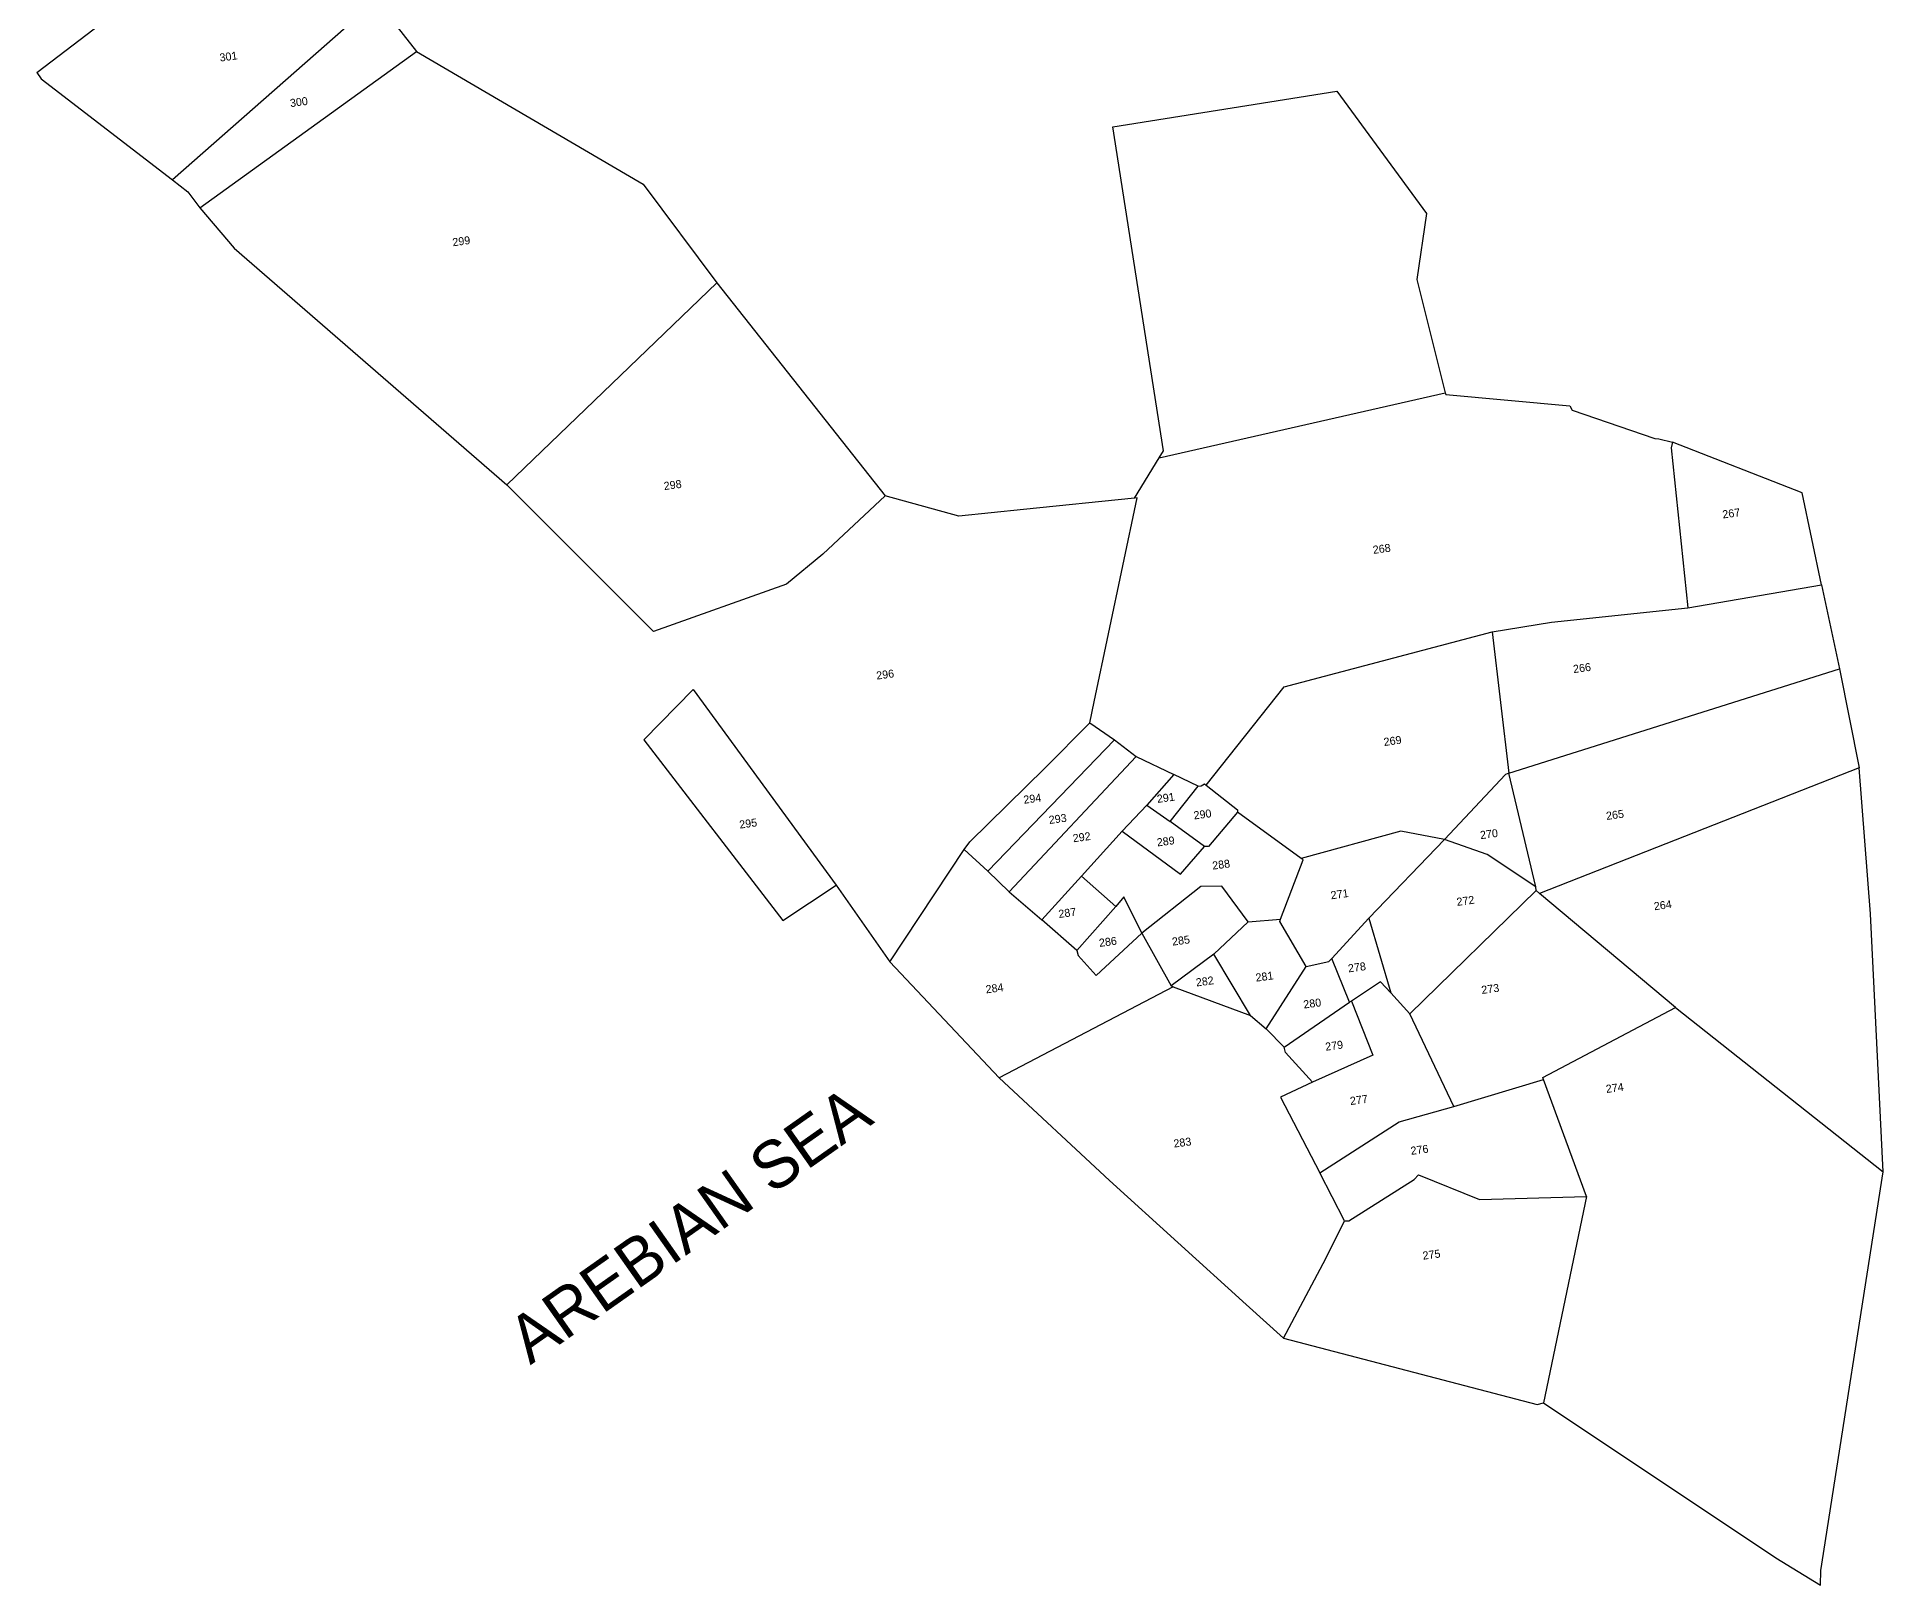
# Model space of a CAD drawing. Header units: metres. Extents: x 318393 to 319412, y 1868341 to 1869380.
# Drawn here: x 318903 to 319412, y 1868341 to 1868768 of the extents above; entities that cross this region are included whole.
import ezdxf

# ---------------------------------------------------------------- set-up
doc = ezdxf.new("R2010")
doc.units = ezdxf.units.M
doc.header["$LTSCALE"] = 0.3
doc.header["$MEASUREMENT"] = 0
for name, color, linetype in [('OFF', 1, 'CONTINUOUS'), ('POLY_PARCEL', 6, 'CONTINUOUS'), ('TEXT_MAPOUT', 7, 'CONTINUOUS'), ('TEXT_PARCEL', 7, 'CONTINUOUS'), ('V_BOUND_LINE', 7, 'CONTINUOUS')]:
    doc.layers.add(name, color=color, linetype=linetype)
doc.styles.add('TEXT_MAP', font='')
doc.styles.get('TEXT_MAP').set_extended_font_data('Kruti Dev 050')

msp = doc.modelspace()

# ---------------------------------------------------------------- linework, layer by layer
at = {"layer": 'OFF'}
msp.add_line((319199.48, 1868743.09), (319261.31, 1868752.91), dxfattribs=at)
at = {"layer": 'POLY_PARCEL'}
for p, q in [((318902.62, 1868758.1), (318926.11, 1868776.02)), ((318996.28, 1868777.98), (318940.01, 1868728.51)), ((318947.53, 1868720.72), (319007.38, 1868763.92)), ((319032.26, 1868644.32), (319090.19, 1868700.09)), ((319212.29, 1868651.79), (319291.25, 1868669.68)), ((319353.61, 1868654.51), (319358.22, 1868610.4)), ((319136.66, 1868641.25), (319119.47, 1868625.12)), ((319194.34, 1868584.39), (319206.19, 1868640.67)), ((319206.19, 1868640.67), (319205.46, 1868640.6)), ((319119.47, 1868625.12), (319109.47, 1868616.87)), ((319109.47, 1868616.87), (319072.8, 1868603.78)), ((319358.22, 1868610.4), (319395.1, 1868616.74)), ((319320.58, 1868606.42), (319358.22, 1868610.4)), ((319246.82, 1868588.52), (319304.17, 1868603.69)), ((319304.17, 1868603.69), (319320.58, 1868606.42)), ((319304.17, 1868603.69), (319308.81, 1868564.68)), ((319308.81, 1868564.68), (319399.99, 1868593.48)), ((319083.72, 1868587.84), (319123.15, 1868533.82)), ((319225.24, 1868561.41), (319246.82, 1868588.52)), ((319193.12, 1868578.62), (319194.34, 1868584.39)), ((319180.79, 1868566.1), (319193.12, 1868578.62)), ((319193.12, 1868578.62), (319199.97, 1868573.96)), ((319164.99, 1868537.69), (319199.97, 1868573.96)), ((319199.97, 1868573.96), (319205.95, 1868569.37)), ((319160.07, 1868545.81), (319180.79, 1868566.1)), ((319205.95, 1868569.37), (319170.92, 1868531.99)), ((319205.95, 1868569.37), (319216.35, 1868564.34)), ((319405.42, 1868566.17), (319317.27, 1868531.47)), ((319216.35, 1868564.34), (319208.87, 1868555.88)), ((319215.31, 1868551.34), (319223.07, 1868561.18)), ((319223.07, 1868561.18), (319216.35, 1868564.34)), ((319223.07, 1868561.18), (319223.92, 1868561.21)), ((319223.92, 1868561.21), (319224.77, 1868561.79)), ((319224.77, 1868561.79), (319225.24, 1868561.41)), ((319225.24, 1868561.41), (319233.87, 1868554.61)), ((319307.88, 1868564.33), (319290.99, 1868546.44)), ((319308.81, 1868564.68), (319307.88, 1868564.33)), ((319316.2, 1868533.38), (319308.81, 1868564.68)), ((319202.06, 1868548.71), (319208.87, 1868555.88)), ((319208.87, 1868555.88), (319215.31, 1868551.34)), ((319224.78, 1868544.45), (319215.31, 1868551.34)), ((319233.88, 1868553.94), (319225.94, 1868544.49)), ((319233.87, 1868554.61), (319233.88, 1868553.94)), ((319251.46, 1868541.21), (319233.88, 1868553.94)), ((319158.53, 1868543.62), (319160.07, 1868545.81)), ((319190.86, 1868536.26), (319202.06, 1868548.71)), ((319202.06, 1868548.71), (319218.2, 1868536.89)), ((319278.94, 1868548.75), (319251.46, 1868541.21)), ((319290.99, 1868546.44), (319270.16, 1868524.73)), ((319290.99, 1868546.44), (319278.94, 1868548.75)), ((319302.78, 1868542.3), (319290.99, 1868546.44)), ((319137.99, 1868512.68), (319158.53, 1868543.62)), ((319158.53, 1868543.62), (319164.99, 1868537.69)), ((319218.2, 1868536.89), (319224.78, 1868544.45)), ((319225.94, 1868544.49), (319224.78, 1868544.45)), ((319245.82, 1868524.45), (319252.06, 1868540.77)), ((319252.06, 1868540.77), (319251.46, 1868541.21)), ((319316.2, 1868533.38), (319302.78, 1868542.3)), ((319170.92, 1868531.99), (319164.99, 1868537.69)), ((319179.93, 1868524.27), (319190.86, 1868536.26)), ((319190.86, 1868536.26), (319200.34, 1868527.93)), ((319170.92, 1868531.99), (319179.93, 1868524.27)), ((319202.51, 1868530.6), (319200.34, 1868527.93)), ((319207.54, 1868520.59), (319202.51, 1868530.6)), ((319223.77, 1868533.49), (319207.54, 1868520.59)), ((319229.58, 1868533.52), (319223.77, 1868533.49)), ((319236.84, 1868523.7), (319229.58, 1868533.52)), ((319316.29, 1868532.34), (319281.48, 1868498.28)), ((319316.29, 1868532.34), (319316.2, 1868533.38)), ((319317.27, 1868531.47), (319316.29, 1868532.34)), ((319354.78, 1868500.05), (319317.27, 1868531.47)), ((319200.34, 1868527.93), (319189.62, 1868515.75)), ((319189.62, 1868515.75), (319179.93, 1868524.27)), ((319194.88, 1868508.85), (319207.54, 1868520.59)), ((319207.54, 1868520.59), (319215.62, 1868506.01)), ((319227.42, 1868514.73), (319236.84, 1868523.7)), ((319236.84, 1868523.7), (319245.82, 1868524.45)), ((319245.56, 1868523.77), (319245.82, 1868524.45)), ((319252.9, 1868511.37), (319245.56, 1868523.77)), ((319259.95, 1868513.61), (319270.16, 1868524.73)), ((319270.16, 1868524.73), (319276.19, 1868504.11)), ((319189.62, 1868515.75), (319189.9, 1868514.41)), ((319189.9, 1868514.41), (319194.88, 1868508.85)), ((319227.42, 1868514.73), (319215.62, 1868506.01)), ((319237.49, 1868497.87), (319227.42, 1868514.73)), ((319241.78, 1868494.14), (319252.9, 1868511.37)), ((319252.9, 1868511.37), (319259.13, 1868512.72)), ((319259.13, 1868512.72), (319259.95, 1868513.61)), ((319264.86, 1868501.5), (319259.95, 1868513.61)), ((319216.2, 1868505.8), (319168.1, 1868480.62)), ((319215.62, 1868506.01), (319216.2, 1868505.8)), ((319216.2, 1868505.8), (319237.49, 1868497.87)), ((319273.39, 1868507.17), (319265.34, 1868501.82)), ((319276.19, 1868504.11), (319273.39, 1868507.17)), ((319246.75, 1868489.12), (319264.86, 1868501.5)), ((319265.34, 1868501.82), (319264.86, 1868501.5)), ((319265.34, 1868501.82), (319271.23, 1868486.89)), ((319281.48, 1868498.28), (319276.19, 1868504.11)), ((319318.18, 1868480.75), (319354.78, 1868500.05)), ((319354.78, 1868500.05), (319412.06, 1868454.72)), ((319237.49, 1868497.87), (319241.78, 1868494.14)), ((319293.57, 1868472.77), (319281.48, 1868498.28)), ((319241.78, 1868494.14), (319246.75, 1868489.12)), ((319247.16, 1868487.65), (319246.75, 1868489.12)), ((319254.65, 1868479.44), (319247.16, 1868487.65)), ((319271.23, 1868486.89), (319254.65, 1868479.44)), ((319254.65, 1868479.44), (319245.74, 1868475.32)), ((319293.57, 1868472.77), (319318.39, 1868480.19)), ((319318.39, 1868480.19), (319318.18, 1868480.75)), ((319330.21, 1868447.93), (319318.39, 1868480.19)), ((319245.74, 1868475.32), (319256.61, 1868454.45)), ((319278.56, 1868468.54), (319293.57, 1868472.77)), ((319256.61, 1868454.45), (319278.56, 1868468.54)), ((319263.44, 1868441.14), (319256.61, 1868454.45)), ((319282.66, 1868452.58), (319283.88, 1868453.85)), ((319283.88, 1868453.85), (319300.71, 1868447.06)), ((319264.65, 1868441.18), (319282.66, 1868452.58)), ((319300.71, 1868447.06), (319330.21, 1868447.93)), ((319330.21, 1868447.93), (319318.35, 1868390.99)), ((319258.28, 1868430.75), (319263.44, 1868441.14)), ((319263.44, 1868441.14), (319264.65, 1868441.18)), ((319246.59, 1868408.79), (319258.28, 1868430.75))]:
    msp.add_line(p, q, dxfattribs=at)
at = {"layer": 'V_BOUND_LINE'}
for p, q in [((318996.28, 1868777.98), (319007.38, 1868763.92)), ((319007.38, 1868763.92), (319069.92, 1868727.25)), ((318902.62, 1868758.1), (318903.77, 1868756.36)), ((318903.77, 1868756.36), (318940.01, 1868728.51)), ((319261.31, 1868752.91), (319286.04, 1868719.18)), ((319213.5, 1868653.69), (319199.48, 1868743.09)), ((318940.01, 1868728.51), (318944.28, 1868725.2)), ((318944.28, 1868725.2), (318947.53, 1868720.72)), ((319069.92, 1868727.25), (319090.19, 1868700.09)), ((318947.53, 1868720.72), (318957.03, 1868709.66)), ((319286.04, 1868719.18), (319283.43, 1868700.95)), ((318957.03, 1868709.66), (319032.26, 1868644.32)), ((319090.19, 1868700.09), (319136.66, 1868641.25)), ((319283.43, 1868700.95), (319291.25, 1868669.68)), ((319291.25, 1868669.68), (319291.36, 1868669.21)), ((319291.36, 1868669.21), (319325.63, 1868666.08)), ((319325.63, 1868666.08), (319326.22, 1868664.93)), ((319326.22, 1868664.93), (319349.05, 1868657.07)), ((319212.29, 1868651.79), (319213.5, 1868653.69)), ((319349.05, 1868657.07), (319350.21, 1868657.03)), ((319350.21, 1868657.03), (319353.99, 1868656.11)), ((319353.99, 1868656.11), (319353.61, 1868654.51)), ((319389.69, 1868642.1), (319353.99, 1868656.11)), ((319205.46, 1868640.6), (319212.29, 1868651.79)), ((319032.26, 1868644.32), (319072.8, 1868603.78)), ((319157.03, 1868635.65), (319136.66, 1868641.25)), ((319174.85, 1868637.46), (319157.03, 1868635.65)), ((319205.46, 1868640.6), (319174.85, 1868637.46)), ((319395.1, 1868616.74), (319389.69, 1868642.1)), ((319395.1, 1868616.74), (319399.99, 1868593.48)), ((319399.99, 1868593.48), (319405.42, 1868566.17)), ((319083.72, 1868587.84), (319070.1, 1868573.95)), ((319070.1, 1868573.95), (319108.43, 1868524.04)), ((319408.59, 1868525.94), (319405.42, 1868566.17)), ((319108.43, 1868524.04), (319123.15, 1868533.82)), ((319123.15, 1868533.82), (319137.99, 1868512.68)), ((319412.06, 1868454.72), (319408.59, 1868525.94)), ((319137.99, 1868512.68), (319168.1, 1868480.62)), ((319168.1, 1868480.62), (319198.55, 1868452.3)), ((319394.84, 1868344.63), (319412.06, 1868454.72)), ((319198.55, 1868452.3), (319236.32, 1868418.04)), ((319236.32, 1868418.04), (319246.59, 1868408.79)), ((319246.59, 1868408.79), (319316.64, 1868390.52)), ((319316.64, 1868390.52), (319318.35, 1868390.99)), ((319318.35, 1868390.99), (319382.49, 1868348.16)), ((319382.49, 1868348.16), (319394.76, 1868340.65)), ((319394.76, 1868340.65), (319394.84, 1868344.63))]:
    msp.add_line(p, q, dxfattribs=at)

# ---------------------------------------------------------------- texts
at = {"layer": 'TEXT_MAPOUT'}
msp.add_text('AREBIAN SEA', height=13.0665, rotation=35.1703, dxfattribs=at).set_placement((319038.76, 1868401.28))
at = {"layer": 'TEXT_PARCEL', "style": 'TEXT_MAP'}
for s, p in [('301', (318953.17, 1868761.09)), ('300', (318972.6, 1868748.54)), ('299', (319017.43, 1868710.13)), ('298', (319075.75, 1868642.85)), ('267', (319367.88, 1868635.01)), ('268', (319271.41, 1868625.23)), ('296', (319134.39, 1868590.54)), ('266', (319326.68, 1868592.34)), ('269', (319274.41, 1868572.22)), ('294', (319175, 1868556.27)), ('291', (319211.83, 1868556.51)), ('295', (319096.59, 1868549.42)), ('293', (319182, 1868550.69)), ('290', (319221.96, 1868551.94)), ('265', (319335.78, 1868551.81)), ('292', (319188.62, 1868545.65)), ('289', (319211.81, 1868544.49)), ('270', (319301.01, 1868546.5)), ('288', (319227.1, 1868538.09)), ('271', (319259.79, 1868529.91)), ('272', (319294.52, 1868528.08)), ('287', (319184.66, 1868524.75)), ('264', (319348.96, 1868526.88)), ('286', (319195.85, 1868516.77)), ('285', (319216.01, 1868517.12)), ('281', (319239.06, 1868507.18)), ('278', (319264.57, 1868509.74)), ('284', (319164.58, 1868503.94)), ('282', (319222.59, 1868505.84)), ('273', (319301.37, 1868503.78)), ('280', (319252.25, 1868499.76)), ('279', (319258.28, 1868488.11)), ('277', (319265.12, 1868473.13)), ('274', (319335.71, 1868476.45)), ('283', (319216.41, 1868461.38)), ('276', (319281.84, 1868459.37)), ('275', (319285.16, 1868430.44))]:
    msp.add_text(s, height=2.208, rotation=7.6995, dxfattribs=at).set_placement(p)

doc.saveas('drawing.dxf')
